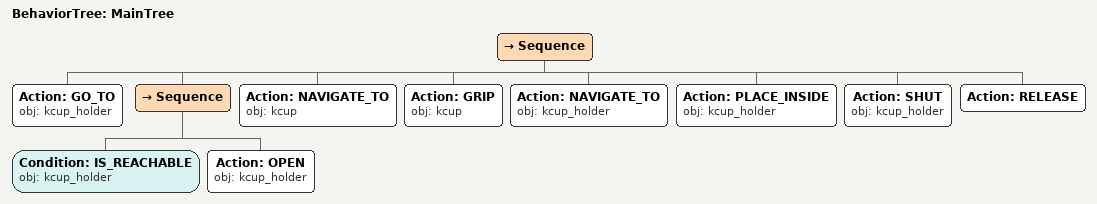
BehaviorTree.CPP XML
<root main_tree_to_execute="MainTree">
  <BehaviorTree ID="MainTree">
    <Sequence>
      <!-- Go to kcup_holder -->
      <Action ID="GO_TO" obj="kcup_holder" />
      <Sequence>
        <!-- Check kcup_holder is reachable before OPEN -->
        <Condition ID="IS_REACHABLE" obj="kcup_holder" />
        <!-- Open kcup_holder -->
        <Action ID="OPEN" obj="kcup_holder" />
      </Sequence>
      <!-- Navigate to kcup -->
      <Action ID="NAVIGATE_TO" obj="kcup" />
      <!-- Grasp kcup -->
      <Action ID="GRIP" obj="kcup" />
      <!-- Grip kcup -->
      <Action ID="NAVIGATE_TO" obj="kcup_holder" />
      <!-- Place inside kcup_holder -->
      <Action ID="PLACE_INSIDE" obj="kcup_holder" />
      <!-- Close kcup_holder -->
      <Action ID="SHUT" obj="kcup_holder" />
      <!-- Shut kcup_holder -->
      <Action ID="RELEASE" />
    </Sequence>
  </BehaviorTree>
</root>
